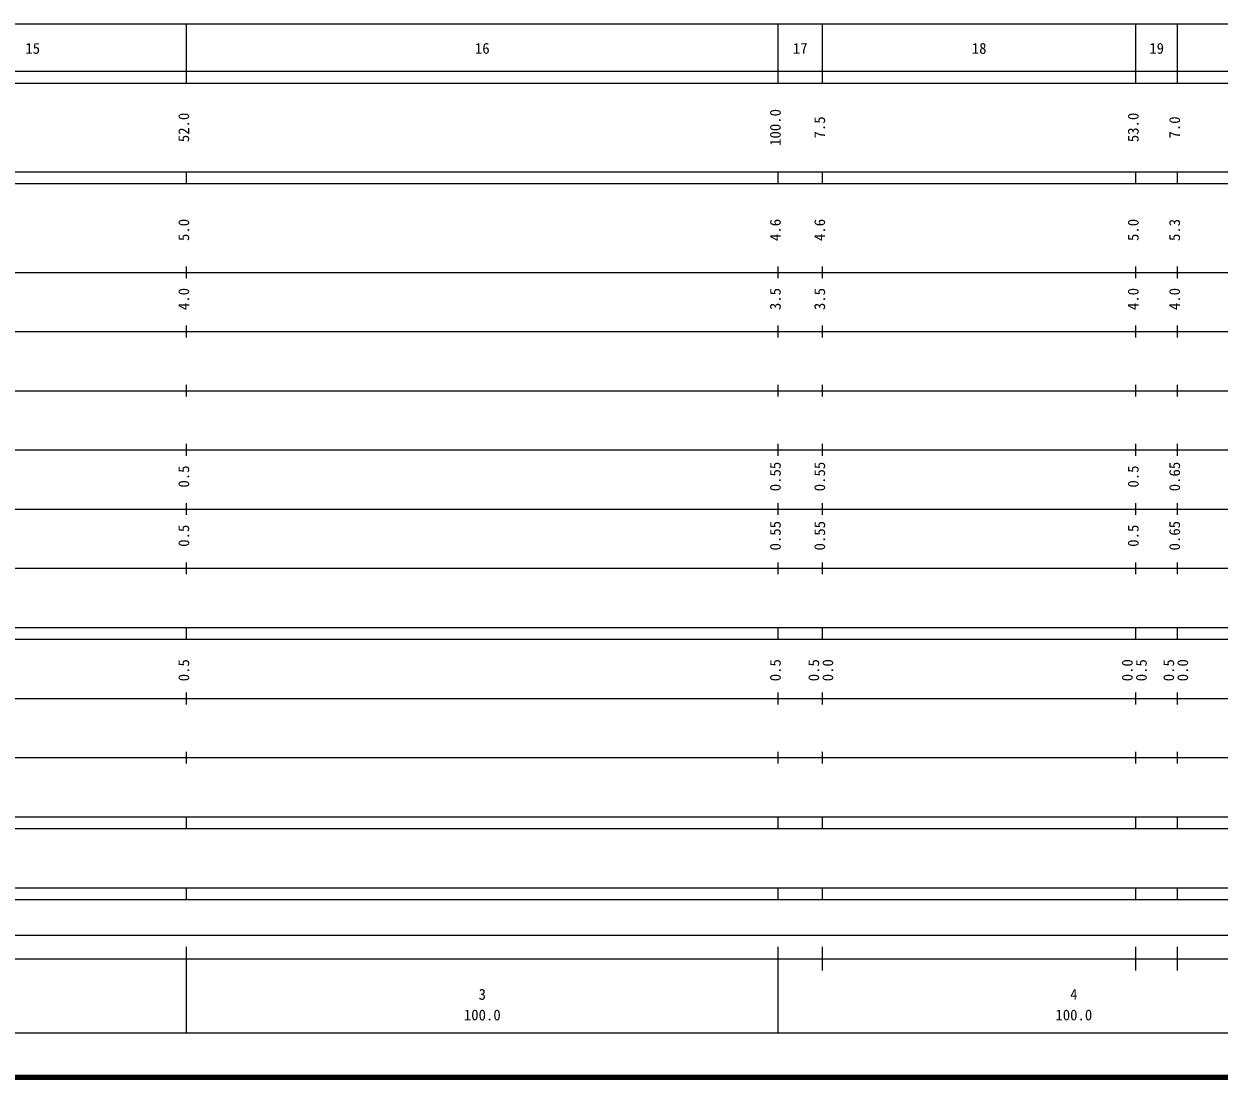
# Model space of a CAD drawing. Units: millimetres on the paper, enlarged 1000 times. Extents: x 40000 to 680000, y 20000 to 380000.
# Drawn here: x 240511 to 442558, y 20000 to 198000 of the extents above; entities that cross this region are included whole.
import ezdxf
from ezdxf.enums import TextEntityAlignment as Align

# ---------------------------------------------------------------- set-up
doc = ezdxf.new("R2010")
doc.units = ezdxf.units.MM
doc.header["$LTSCALE"] = 1000
doc.layers.add('M-TTL', color=2, linetype='Continuous', lineweight=140)
doc.layers.add('M-TTL-BAND', color=7, linetype='Continuous', lineweight=25)
doc.styles.add('ＭＳ ゴシック', font='')
doc.styles.get('ＭＳ ゴシック').set_extended_font_data('MS Gothic')

msp = doc.modelspace()

# ---------------------------------------------------------------- linework, layer by layer
at = {"layer": 'M-TTL'}
msp.add_line((40000, 20000), (680000, 20000), dxfattribs=at)
at = {"layer": 'M-TTL-BAND'}
for p, q in [((68000, 198000), (579000, 198000)), ((268000, 188000), (268000, 198000)), ((368000, 188000), (368000, 198000)), ((375500, 188000), (375500, 198000)), ((428500, 188000), (428500, 198000)), ((435500, 188000), (435500, 198000)), ((40000, 190000), (579000, 190000)), ((40000, 188000), (579000, 188000)), ((40000, 173000), (579000, 173000)), ((268000, 171000), (268000, 173000)), ((368000, 171000), (368000, 173000)), ((375500, 171000), (375500, 173000)), ((428500, 171000), (428500, 173000)), ((435500, 171000), (435500, 173000)), ((40000, 171000), (579000, 171000)), ((40000, 156000), (579000, 156000)), ((268000, 155000), (268000, 157000)), ((368000, 155000), (368000, 157000)), ((375500, 155000), (375500, 157000)), ((428500, 155000), (428500, 157000)), ((435500, 155000), (435500, 157000)), ((46000, 146000), (579000, 146000)), ((268000, 145000), (268000, 147000)), ((368000, 145000), (368000, 147000)), ((375500, 145000), (375500, 147000)), ((428500, 145000), (428500, 147000)), ((435500, 145000), (435500, 147000)), ((52000, 136000), (579000, 136000)), ((268000, 135000), (268000, 137000)), ((368000, 135000), (368000, 137000)), ((375500, 135000), (375500, 137000)), ((428500, 135000), (428500, 137000)), ((435500, 135000), (435500, 137000)), ((46000, 126000), (579000, 126000)), ((268000, 125000), (268000, 127000)), ((368000, 125000), (368000, 127000)), ((375500, 125000), (375500, 127000)), ((428500, 125000), (428500, 127000)), ((435500, 125000), (435500, 127000)), ((52000, 116000), (579000, 116000)), ((268000, 115000), (268000, 117000)), ((368000, 115000), (368000, 117000)), ((375500, 115000), (375500, 117000)), ((428500, 115000), (428500, 117000)), ((435500, 115000), (435500, 117000)), ((46000, 106000), (579000, 106000)), ((268000, 105000), (268000, 107000)), ((368000, 105000), (368000, 107000)), ((375500, 105000), (375500, 107000)), ((428500, 105000), (428500, 107000)), ((435500, 105000), (435500, 107000)), ((40000, 96000), (579000, 96000)), ((268000, 94000), (268000, 96000)), ((368000, 94000), (368000, 96000)), ((375500, 94000), (375500, 96000)), ((428500, 94000), (428500, 96000)), ((435500, 94000), (435500, 96000)), ((40000, 94000), (579000, 94000)), ((268000, 83000), (268000, 85000)), ((368000, 83000), (368000, 85000)), ((375500, 83000), (375500, 85000)), ((428500, 83000), (428500, 85000)), ((435500, 83000), (435500, 85000)), ((49000, 84000), (579000, 84000)), ((268000, 73000), (268000, 75000)), ((368000, 73000), (368000, 75000)), ((375500, 73000), (375500, 75000)), ((428500, 73000), (428500, 75000)), ((435500, 73000), (435500, 75000)), ((40000, 74000), (579000, 74000)), ((40000, 64000), (579000, 64000)), ((268000, 62000), (268000, 64000)), ((368000, 62000), (368000, 64000)), ((375500, 62000), (375500, 64000)), ((428500, 62000), (428500, 64000)), ((435500, 62000), (435500, 64000)), ((40000, 62000), (579000, 62000)), ((40000, 52000), (579000, 52000)), ((268000, 50000), (268000, 52000)), ((368000, 50000), (368000, 52000)), ((375500, 50000), (375500, 52000)), ((428500, 50000), (428500, 52000)), ((435500, 50000), (435500, 52000)), ((40000, 50000), (579000, 50000)), ((71000, 44000), (565000, 44000)), ((268000, 27500), (268000, 42000)), ((368000, 27500), (368000, 42000)), ((375500, 38000), (375500, 42000)), ((428500, 38000), (428500, 42000)), ((435500, 38000), (435500, 42000)), ((40000, 40000), (579000, 40000)), ((68000, 27500), (579000, 27500))]:
    msp.add_line(p, q, dxfattribs=at)

# ---------------------------------------------------------------- texts
at = {"layer": 'M-TTL-BAND', "style": 'ＭＳ ゴシック'}
for s, p in [('15', (242000, 192405)), ('16', (318000, 192405)), ('17', (371750, 192405)), ('18', (402000, 192405)), ('19', (432000, 192405)), ('3', (318000, 32523)), ('4', (418000, 32523)), ('100.0', (318000, 29033)), ('100.0', (418000, 29033))]:
    msp.add_text(s, height=1833, dxfattribs=at).set_placement(p, align=Align.BOTTOM_CENTER)
for s, p in [('52.0', (269000, 180500)), ('100.0', (369000, 180500)), ('7.5', (376500, 180500)), ('53.0', (429500, 180500)), ('7.0', (436500, 180500)), ('5.0', (269000, 163174)), ('4.6', (369000, 163174)), ('4.6', (376500, 163174)), ('5.0', (429500, 163174)), ('5.3', (436500, 163174)), ('4.0', (269000, 151500)), ('3.5', (369000, 151500)), ('3.5', (376500, 151500)), ('4.0', (429500, 151500)), ('4.0', (436500, 151500)), ('0.55', (369000, 121500)), ('0.55', (376500, 121500)), ('0.65', (436500, 121500)), ('0.5', (269000, 121500)), ('0.5', (429500, 121500)), ('0.5', (269000, 111500)), ('0.55', (369000, 111500)), ('0.55', (376500, 111500)), ('0.5', (429500, 111500)), ('0.65', (436500, 111500)), ('0.5', (269000, 88764)), ('0.5', (369000, 88764)), ('0.5', (375500, 88764)), ('0.0', (377870, 88764)), ('0.0', (428500, 88764)), ('0.5', (430870, 88764)), ('0.5', (435500, 88764)), ('0.0', (437870, 88764))]:
    msp.add_text(s, height=1833, rotation=90, dxfattribs=at).set_placement(p, align=Align.BOTTOM_CENTER)

doc.saveas('drawing.dxf')
